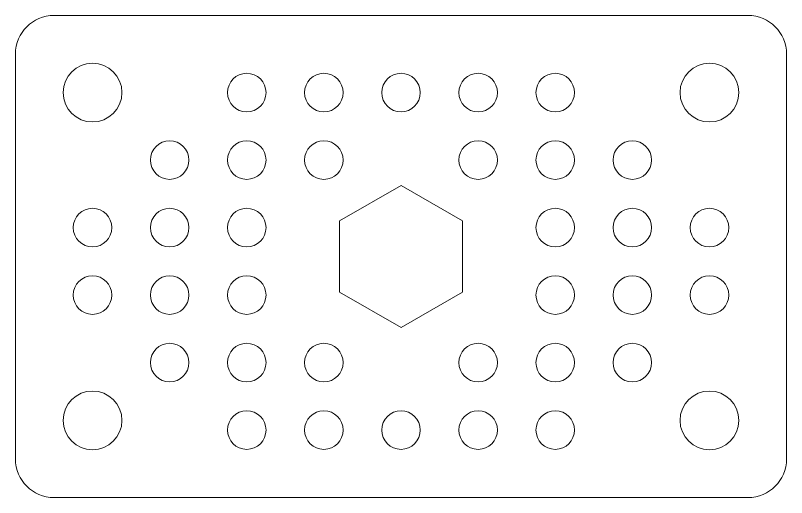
# Model space of a CAD drawing. Header units: millimetres. Extents: x -111 to 182, y -25 to 94.
# Drawn here: x -40 to 40, y -25 to 25 of the extents above; entities that cross this region are included whole.
import ezdxf

# ---------------------------------------------------------------- set-up
doc = ezdxf.new("R2010")
doc.units = ezdxf.units.MM

msp = doc.modelspace()

# ---------------------------------------------------------------- linework, layer by layer
at = {"color": 7, "linetype": 'Continuous', "lineweight": 15}
for p, q in [((36, 25), (-36, 25)), ((-40, 21), (-40, -21)), ((40, -21), (40, 21)), ((0, 7.367), (-6.38, 3.683)), ((6.38, 3.684), (0, 7.367)), ((-6.38, 3.683), (-6.38, -3.684)), ((6.38, -3.683), (6.38, 3.684)), ((-6.38, -3.684), (0, -7.367)), ((0, -7.367), (6.38, -3.683)), ((-36, -25), (36, -25))]:
    msp.add_line(p, q, dxfattribs=at)
for centre, radius in [((-32, 17), 3.05), ((32, 17), 3.05), ((-16, 17), 2), ((-8, 17), 2), ((0, 17), 2), ((8, 17), 2), ((16, 17), 2), ((-24, 10), 2), ((-16, 10), 2), ((-8, 10), 2), ((8, 10), 2), ((16, 10), 2), ((24, 10), 2), ((-32, 3), 2), ((-24, 3), 2), ((-16, 3), 2), ((16, 3), 2), ((24, 3), 2), ((32, 3), 2), ((-32, -4), 2), ((-24, -4), 2), ((-16, -4), 2), ((16, -4), 2), ((24, -4), 2), ((32, -4), 2), ((-24, -11), 2), ((-16, -11), 2), ((-8, -11), 2), ((8, -11), 2), ((16, -11), 2), ((24, -11), 2), ((-32, -17), 3.05), ((32, -17), 3.05), ((-16, -18), 2), ((-8, -18), 2), ((0, -18), 2), ((8, -18), 2), ((16, -18), 2)]:
    msp.add_circle(centre, radius, dxfattribs=at)
for centre, start, end in [((-36, 21), 90, 180), ((36, 21), 0, 90), ((-36, -21), 180, 270), ((36, -21), 270, 0)]:
    msp.add_arc(centre, 4, start, end, dxfattribs=at)

doc.saveas('drawing.dxf')
